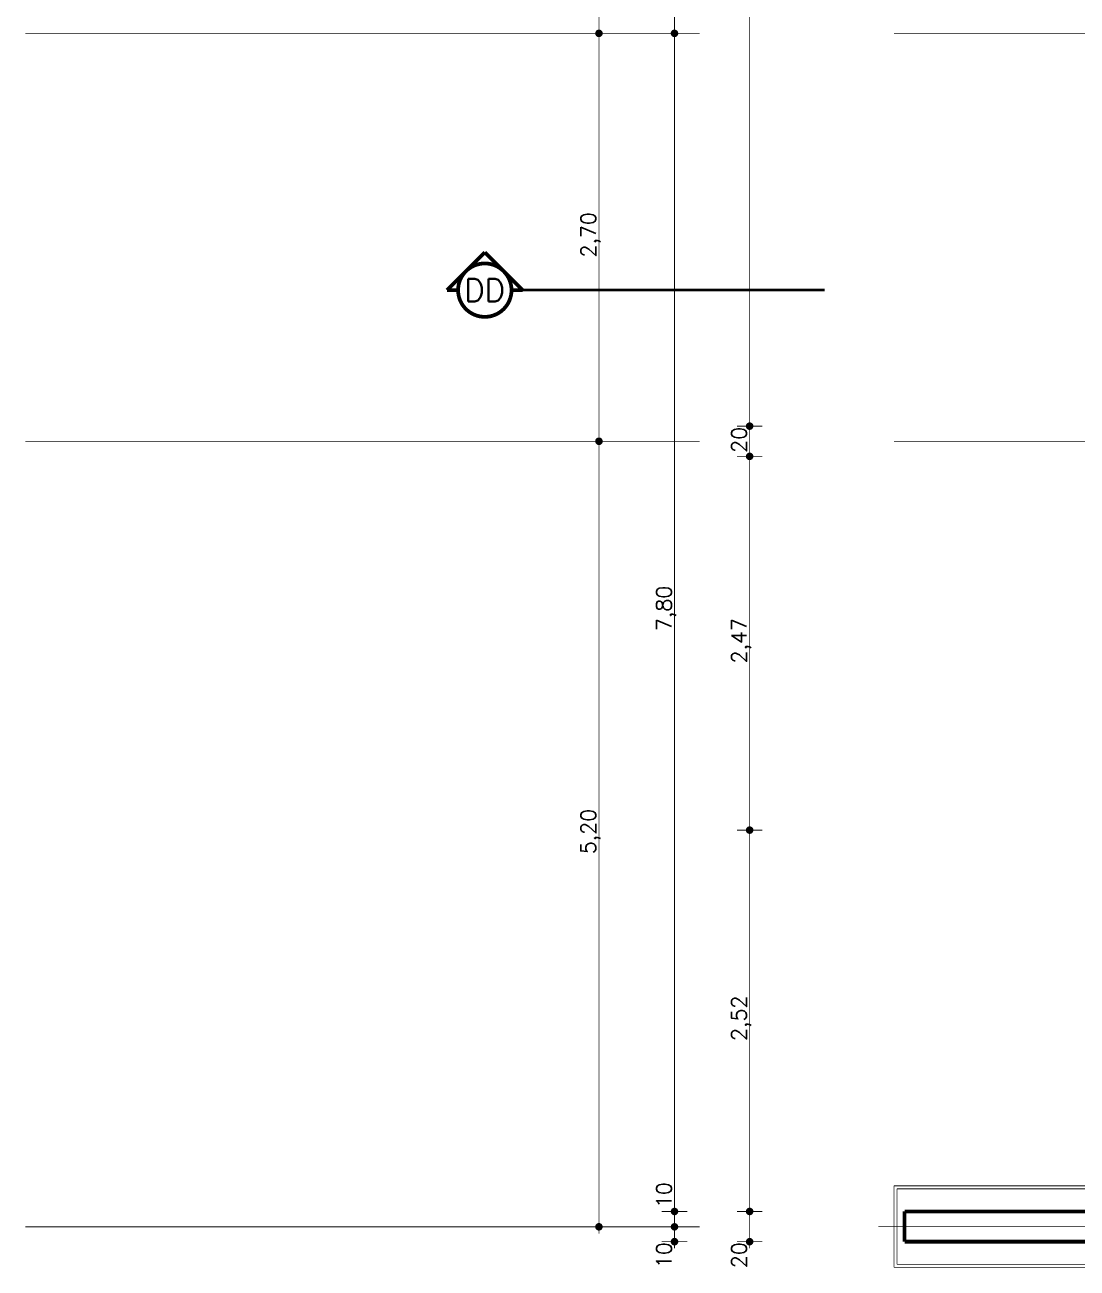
# Model space of a CAD drawing. Header units: inches. Extents: x -510941 to -412686, y 28816 to 74699.
# Drawn here: x -510941 to -503976, y 34903 to 43133 of the extents above; entities that cross this region are included whole.
import ezdxf

# ---------------------------------------------------------------- set-up
doc = ezdxf.new("R2010")
doc.units = ezdxf.units.IN
doc.header["$MEASUREMENT"] = 0
doc.linetypes.add('Tiretet', pattern=[546.805537, 264.583325, -105.833328, 70.555556, -105.833328])
for name, color, linetype in [('00  ISOFRAN', 7, 'Continuous'), ('00 AXES', 7, 'Continuous'), ('00 cotations', 7, 'Continuous'), ('00 traits de coupes', 7, 'Continuous'), ('ArchiCAD', 7, 'Continuous'), ('murs peripherique', 7, 'Continuous')]:
    doc.layers.add(name, color=color, linetype=linetype)
doc.styles.get("Standard").update_dxf_attribs({"font": 'txt', "bigfont": 'BIGFONT.SHX'})
doc.dimstyles.new('Dimstyle_30', dxfattribs={"dimtxt": 100, "dimasz": 85.5, "dimexe": 0.18, "dimexo": 0, "dimgap": 0.09, "dimtad": 1, "dimlfac": 0.001, "dimzin": 0, "dimdsep": 46, "dimtxsty": 'Standard', "dimblk": 'ARROWHEAD_11', "dimblk1": 'ARROWHEAD_11', "dimblk2": 'ARROWHEAD_11', "dimcen": 0.09, "dimclrd": 7, "dimclre": 7, "dimclrt": 7, "dimadec": 1, "dimazin": 0, "dimtfac": 1, "dimtdec": 4, "dimtmove": 0, "dimatfit": 3, "dimfxl": 1, "dimtolj": 1, "dimtzin": 0, "dimarcsym": 0})

# ---------------------------------------------------------------- blocks, each defined once
blk = doc.blocks.new('WALL_83', base_point=(-487038.3, 35178.5))
at = {"layer": 'murs peripherique', "color": 7, "linetype": 'Continuous', "const_width": 25}
for points in [[(-497038.3, 35278.5), (-505118.3, 35278.5)], [(-505118.3, 35278.5), (-505118.3, 35078.5)], [(-505118.3, 35078.5), (-496838.3, 35078.5)]]:
    blk.add_lwpolyline(points, dxfattribs=at)
blk = doc.blocks.new('WALL_127', base_point=(-497138.3, 35438.5))
at = {"layer": '00  ISOFRAN', "color": 82, "linetype": 'Continuous', "const_width": 5}
for points in [[(-497138.3, 35448.5), (-505188.3, 35448.5)], [(-505168.3, 35428.5), (-497138.3, 35428.5)], [(-497138.3, 35428.5), (-497138.3, 35448.5)]]:
    blk.add_lwpolyline(points, dxfattribs=at)
blk = doc.blocks.new('WALL_528', base_point=(-505178.3, 34918.5))
at = {"layer": '00  ISOFRAN', "color": 82, "linetype": 'Continuous', "const_width": 5}
for points in [[(-505188.3, 34908.5), (-496858.3, 34908.5)], [(-496858.3, 34928.5), (-505168.3, 34928.5)]]:
    blk.add_lwpolyline(points, dxfattribs=at)
blk = doc.blocks.new('WALL_529', base_point=(-505178.3, 34918.5))
at = {"layer": '00  ISOFRAN', "color": 82, "linetype": 'Continuous', "const_width": 5}
for points in [[(-505188.3, 35448.5), (-505188.3, 34908.5)], [(-505168.3, 34928.5), (-505168.3, 35428.5)]]:
    blk.add_lwpolyline(points, dxfattribs=at)
blk = doc.blocks.new('*D430')
at = {"layer": '00 cotations', "color": 7, "linetype": 'Continuous', "const_width": 5}
for points in [[(-506166.4, 35278.5), (-506228.2, 35278.5)], [(-506143.9, 35101), (-506143.9, 35256)], [(-506059.5, 35278.5), (-506121.4, 35278.5)], [(-506166.4, 35078.5), (-506228.2, 35078.5)], [(-506143.9, 35033.5), (-506143.9, 35056)], [(-506059.5, 35078.5), (-506121.4, 35078.5)]]:
    blk.add_lwpolyline(points, dxfattribs=at)
at = {"layer": '00 cotations', "color": 7, "linetype": 'Continuous'}
for points, const_width in [([(-506166.4, 35278.5, 1), (-506121.4, 35278.5, 1)], 5), ([(-506155.1, 35278.5, 1), (-506132.6, 35278.5, 1)], 22.5), ([(-506166.4, 35078.5, 1), (-506121.4, 35078.5, 1)], 5), ([(-506155.1, 35078.5, 1), (-506132.6, 35078.5, 1)], 22.5)]:
    blk.add_lwpolyline(points, format="xyb", close=True, dxfattribs=dict(at, const_width=const_width))
at = {"layer": '00 cotations', "color": 7, "insert": (-506263.9, 34903.5), "char_height": 100, "attachment_point": 1, "rotation": 90}
blk.add_mtext('\\A1;{\\Ftxt.shx|c0;20}', dxfattribs=at)
blk = doc.blocks.new('ARROWHEAD_11')
at = {"color": 0, "linetype": 'Continuous'}
blk.add_line((0, 0), (-1, 0), dxfattribs=at)
at = {"color": 0, "linetype": 'Continuous', "const_width": 0.25}
blk.add_lwpolyline([(-0.125, 0, 1), (0.125, 0, 1)], format="xyb", close=True, dxfattribs=at)
blk = doc.blocks.new('*D431')
at = {"layer": '00 cotations', "color": 7, "linetype": 'Continuous', "const_width": 5}
for points in [[(-506166.4, 35278.5), (-506228.2, 35278.5)], [(-506059.5, 35278.5), (-506121.4, 35278.5)]]:
    blk.add_lwpolyline(points, dxfattribs=at)
at = {"layer": '00 cotations', "color": 7, "linetype": 'Continuous'}
for points, const_width in [([(-506166.4, 35278.5, 1), (-506121.4, 35278.5, 1)], 5), ([(-506155.1, 35278.5, 1), (-506132.6, 35278.5, 1)], 22.5)]:
    blk.add_lwpolyline(points, format="xyb", close=True, dxfattribs=dict(at, const_width=const_width))
blk = doc.blocks.new('*D432')
at = {"layer": '00 cotations', "color": 7, "linetype": 'Continuous', "const_width": 5}
for points in [[(-506166.4, 35278.5), (-506228.2, 35278.5)], [(-506059.5, 35278.5), (-506121.4, 35278.5)]]:
    blk.add_lwpolyline(points, dxfattribs=at)
at = {"layer": '00 cotations', "color": 7, "linetype": 'Continuous'}
for points, const_width in [([(-506166.4, 35278.5, 1), (-506121.4, 35278.5, 1)], 5), ([(-506155.1, 35278.5, 1), (-506132.6, 35278.5, 1)], 22.5)]:
    blk.add_lwpolyline(points, format="xyb", close=True, dxfattribs=dict(at, const_width=const_width))
blk = doc.blocks.new('*D433')
at = {"layer": '00 cotations', "color": 7, "linetype": 'Continuous', "const_width": 5}
for points in [[(-506166.4, 35278.5), (-506228.2, 35278.5)], [(-506059.5, 35278.5), (-506121.4, 35278.5)]]:
    blk.add_lwpolyline(points, dxfattribs=at)
at = {"layer": '00 cotations', "color": 7, "linetype": 'Continuous'}
for points, const_width in [([(-506166.4, 35278.5, 1), (-506121.4, 35278.5, 1)], 5), ([(-506155.1, 35278.5, 1), (-506132.6, 35278.5, 1)], 22.5)]:
    blk.add_lwpolyline(points, format="xyb", close=True, dxfattribs=dict(at, const_width=const_width))
blk = doc.blocks.new('*D434')
at = {"layer": '00 cotations', "color": 7, "linetype": 'Continuous', "const_width": 5}
for points in [[(-506166.4, 35278.5), (-506228.2, 35278.5)], [(-506059.5, 35278.5), (-506121.4, 35278.5)]]:
    blk.add_lwpolyline(points, dxfattribs=at)
at = {"layer": '00 cotations', "color": 7, "linetype": 'Continuous'}
for points, const_width in [([(-506166.4, 35278.5, 1), (-506121.4, 35278.5, 1)], 5), ([(-506155.1, 35278.5, 1), (-506132.6, 35278.5, 1)], 22.5)]:
    blk.add_lwpolyline(points, format="xyb", close=True, dxfattribs=dict(at, const_width=const_width))
blk = doc.blocks.new('*D435')
at = {"layer": '00 cotations', "color": 7, "linetype": 'Continuous', "const_width": 5}
for points in [[(-506166.4, 35278.5), (-506228.2, 35278.5)], [(-506059.5, 35278.5), (-506121.4, 35278.5)]]:
    blk.add_lwpolyline(points, dxfattribs=at)
at = {"layer": '00 cotations', "color": 7, "linetype": 'Continuous'}
for points, const_width in [([(-506166.4, 35278.5, 1), (-506121.4, 35278.5, 1)], 5), ([(-506155.1, 35278.5, 1), (-506132.6, 35278.5, 1)], 22.5)]:
    blk.add_lwpolyline(points, format="xyb", close=True, dxfattribs=dict(at, const_width=const_width))
blk = doc.blocks.new('*D436')
at = {"layer": '00 cotations', "color": 7, "linetype": 'Continuous', "const_width": 5}
for points in [[(-506166.4, 35278.5), (-506228.2, 35278.5)], [(-506059.5, 35278.5), (-506121.4, 35278.5)]]:
    blk.add_lwpolyline(points, dxfattribs=at)
at = {"layer": '00 cotations', "color": 7, "linetype": 'Continuous'}
for points, const_width in [([(-506166.4, 35278.5, 1), (-506121.4, 35278.5, 1)], 5), ([(-506155.1, 35278.5, 1), (-506132.6, 35278.5, 1)], 22.5)]:
    blk.add_lwpolyline(points, format="xyb", close=True, dxfattribs=dict(at, const_width=const_width))
blk = doc.blocks.new('*D437')
at = {"layer": '00 cotations', "color": 7, "linetype": 'Continuous', "const_width": 5}
for points in [[(-506166.4, 37802.7), (-506228.2, 37802.7)], [(-506143.9, 35301), (-506143.9, 37780.2)], [(-506059.5, 37802.7), (-506121.4, 37802.7)], [(-506166.4, 35278.5), (-506228.2, 35278.5)], [(-506059.5, 35278.5), (-506121.4, 35278.5)]]:
    blk.add_lwpolyline(points, dxfattribs=at)
at = {"layer": '00 cotations', "color": 7, "linetype": 'Continuous'}
for points, const_width in [([(-506166.4, 37802.7, 1), (-506121.4, 37802.7, 1)], 5), ([(-506155.1, 37802.7, 1), (-506132.6, 37802.7, 1)], 22.5), ([(-506166.4, 35278.5, 1), (-506121.4, 35278.5, 1)], 5), ([(-506155.1, 35278.5, 1), (-506132.6, 35278.5, 1)], 22.5)]:
    blk.add_lwpolyline(points, format="xyb", close=True, dxfattribs=dict(at, const_width=const_width))
at = {"layer": '00 cotations', "color": 7, "insert": (-506263.9, 36407.1), "char_height": 100, "attachment_point": 1, "rotation": 90}
blk.add_mtext('\\A1;{\\Ftxt.shx|c0;2,52}', dxfattribs=at)
blk = doc.blocks.new('*D438')
at = {"layer": '00 cotations', "color": 7, "linetype": 'Continuous', "const_width": 5}
for points in [[(-506166.4, 40276.8), (-506228.2, 40276.8)], [(-506143.9, 37825.2), (-506143.9, 40254.3)], [(-506059.5, 40276.8), (-506121.4, 40276.8)], [(-506166.4, 37802.7), (-506228.2, 37802.7)], [(-506059.5, 37802.7), (-506121.4, 37802.7)]]:
    blk.add_lwpolyline(points, dxfattribs=at)
at = {"layer": '00 cotations', "color": 7, "linetype": 'Continuous'}
for points, const_width in [([(-506166.4, 40276.8, 1), (-506121.4, 40276.8, 1)], 5), ([(-506155.1, 40276.8, 1), (-506132.6, 40276.8, 1)], 22.5), ([(-506166.4, 37802.7, 1), (-506121.4, 37802.7, 1)], 5), ([(-506155.1, 37802.7, 1), (-506132.6, 37802.7, 1)], 22.5)]:
    blk.add_lwpolyline(points, format="xyb", close=True, dxfattribs=dict(at, const_width=const_width))
at = {"layer": '00 cotations', "color": 7, "insert": (-506263.9, 38906.3), "char_height": 100, "attachment_point": 1, "rotation": 90}
blk.add_mtext('\\A1;{\\Ftxt.shx|c0;2,47}', dxfattribs=at)
blk = doc.blocks.new('*D439')
at = {"layer": '00 cotations', "color": 7, "linetype": 'Continuous'}
for points, const_width in [([(-506166.4, 40476.8, 1), (-506121.4, 40476.8, 1)], 5), ([(-506155.1, 40476.8, 1), (-506132.6, 40476.8, 1)], 22.5), ([(-506166.4, 40276.8, 1), (-506121.4, 40276.8, 1)], 5), ([(-506155.1, 40276.8, 1), (-506132.6, 40276.8, 1)], 22.5)]:
    blk.add_lwpolyline(points, format="xyb", close=True, dxfattribs=dict(at, const_width=const_width))
at = {"layer": '00 cotations', "color": 7, "linetype": 'Continuous', "const_width": 5}
for points in [[(-506166.4, 40476.8), (-506228.2, 40476.8)], [(-506143.9, 40299.3), (-506143.9, 40454.3)], [(-506059.5, 40476.8), (-506121.4, 40476.8)], [(-506166.4, 40276.8), (-506228.2, 40276.8)], [(-506059.5, 40276.8), (-506121.4, 40276.8)]]:
    blk.add_lwpolyline(points, dxfattribs=at)
at = {"layer": '00 cotations', "color": 7, "insert": (-506263.9, 40300.5), "char_height": 100, "attachment_point": 1, "rotation": 90}
blk.add_mtext('\\A1;{\\Ftxt.shx|c0;20}', dxfattribs=at)
blk = doc.blocks.new('*D440')
at = {"layer": '00 cotations', "color": 7, "linetype": 'Continuous', "const_width": 5}
for points in [[(-506166.4, 50976.8), (-506228.2, 50976.8)], [(-506143.9, 40499.3), (-506143.9, 50954.3)], [(-506059.5, 50976.8), (-506121.4, 50976.8)], [(-506166.4, 40476.8), (-506228.2, 40476.8)], [(-506059.5, 40476.8), (-506121.4, 40476.8)]]:
    blk.add_lwpolyline(points, dxfattribs=at)
at = {"layer": '00 cotations', "color": 7, "linetype": 'Continuous'}
for points, const_width in [([(-506166.4, 50976.8, 1), (-506121.4, 50976.8, 1)], 5), ([(-506155.1, 50976.8, 1), (-506132.6, 50976.8, 1)], 22.5), ([(-506166.4, 40476.8, 1), (-506121.4, 40476.8, 1)], 5), ([(-506155.1, 40476.8, 1), (-506132.6, 40476.8, 1)], 22.5)]:
    blk.add_lwpolyline(points, format="xyb", close=True, dxfattribs=dict(at, const_width=const_width))
at = {"layer": '00 cotations', "color": 7, "insert": (-506263.9, 45555.2), "char_height": 100, "attachment_point": 1, "rotation": 90}
blk.add_mtext('\\A1;{\\Ftxt.shx|c0;10,50}', dxfattribs=at)
blk = doc.blocks.new('*D441')
at = {"layer": '00 cotations', "color": 7, "linetype": 'Continuous'}
for points, const_width in [([(-506166.4, 51176.8, 1), (-506121.4, 51176.8, 1)], 5), ([(-506155.1, 51176.8, 1), (-506132.6, 51176.8, 1)], 22.5), ([(-506166.4, 50976.8, 1), (-506121.4, 50976.8, 1)], 5), ([(-506155.1, 50976.8, 1), (-506132.6, 50976.8, 1)], 22.5)]:
    blk.add_lwpolyline(points, format="xyb", close=True, dxfattribs=dict(at, const_width=const_width))
at = {"layer": '00 cotations', "color": 7, "linetype": 'Continuous', "const_width": 5}
for points in [[(-506143.9, 51199.3), (-506143.9, 51221.8)], [(-506166.4, 51176.8), (-506228.2, 51176.8)], [(-506143.9, 50999.3), (-506143.9, 51154.3)], [(-506059.5, 51176.8), (-506121.4, 51176.8)], [(-506166.4, 50976.8), (-506228.2, 50976.8)], [(-506059.5, 50976.8), (-506121.4, 50976.8)]]:
    blk.add_lwpolyline(points, dxfattribs=at)
at = {"layer": '00 cotations', "color": 7, "insert": (-506263.9, 51000.5), "char_height": 100, "attachment_point": 1, "rotation": 90}
blk.add_mtext('\\A1;{\\Ftxt.shx|c0;20}', dxfattribs=at)
blk = doc.blocks.new('*D480')
at = {"layer": '00 cotations', "color": 7, "linetype": 'Continuous', "const_width": 5}
for points in [[(-506663.8, 35177), (-506725.7, 35177)], [(-506641.3, 35101), (-506641.3, 35154.5)], [(-506556.9, 35177), (-506618.8, 35177)], [(-506663.8, 35078.5), (-506725.7, 35078.5)], [(-506641.3, 35033.5), (-506641.3, 35056)], [(-506556.9, 35078.5), (-506618.8, 35078.5)]]:
    blk.add_lwpolyline(points, dxfattribs=at)
at = {"layer": '00 cotations', "color": 7, "linetype": 'Continuous'}
for points, const_width in [([(-506663.8, 35177, 1), (-506618.8, 35177, 1)], 5), ([(-506652.5, 35177, 1), (-506630, 35177, 1)], 22.5), ([(-506663.8, 35078.5, 1), (-506618.8, 35078.5, 1)], 5), ([(-506652.5, 35078.5, 1), (-506630, 35078.5, 1)], 22.5)]:
    blk.add_lwpolyline(points, format="xyb", close=True, dxfattribs=dict(at, const_width=const_width))
at = {"layer": '00 cotations', "color": 7, "insert": (-506761.3, 34903.5), "char_height": 100, "attachment_point": 1, "rotation": 90}
blk.add_mtext('\\A1;{\\Ftxt.shx|c0;10}', dxfattribs=at)
blk = doc.blocks.new('*D481')
at = {"layer": '00 cotations', "color": 7, "linetype": 'Continuous', "const_width": 5}
for points in [[(-506663.8, 35278.5), (-506725.7, 35278.5)], [(-506641.3, 35199.5), (-506641.3, 35256)], [(-506556.9, 35278.5), (-506618.8, 35278.5)], [(-506663.8, 35177), (-506725.7, 35177)], [(-506556.9, 35177), (-506618.8, 35177)]]:
    blk.add_lwpolyline(points, dxfattribs=at)
at = {"layer": '00 cotations', "color": 7, "linetype": 'Continuous'}
for points, const_width in [([(-506663.8, 35278.5, 1), (-506618.8, 35278.5, 1)], 5), ([(-506652.5, 35278.5, 1), (-506630, 35278.5, 1)], 22.5), ([(-506663.8, 35177, 1), (-506618.8, 35177, 1)], 5), ([(-506652.5, 35177, 1), (-506630, 35177, 1)], 22.5)]:
    blk.add_lwpolyline(points, format="xyb", close=True, dxfattribs=dict(at, const_width=const_width))
blk = doc.blocks.new('*D482')
at = {"layer": '00 cotations', "color": 7, "linetype": 'Continuous', "const_width": 5}
for points in [[(-506663.8, 43076.8), (-506725.7, 43076.8)], [(-506641.3, 35301), (-506641.3, 43054.3)], [(-506556.9, 43076.8), (-506618.8, 43076.8)], [(-506663.8, 35278.5), (-506725.7, 35278.5)], [(-506556.9, 35278.5), (-506618.8, 35278.5)]]:
    blk.add_lwpolyline(points, dxfattribs=at)
at = {"layer": '00 cotations', "color": 7, "linetype": 'Continuous'}
for points, const_width in [([(-506663.8, 43076.8, 1), (-506618.8, 43076.8, 1)], 5), ([(-506652.5, 43076.8, 1), (-506630, 43076.8, 1)], 22.5), ([(-506663.8, 35278.5, 1), (-506618.8, 35278.5, 1)], 5), ([(-506652.5, 35278.5, 1), (-506630, 35278.5, 1)], 22.5)]:
    blk.add_lwpolyline(points, format="xyb", close=True, dxfattribs=dict(at, const_width=const_width))
at = {"layer": '00 cotations', "color": 7, "char_height": 100, "attachment_point": 1, "rotation": 90}
for s, insert in [('\\A1;{\\Ftxt.shx|c0;7,80}', (-506761.3, 39120.5)), ('\\A1;{\\Ftxt.shx|c0;10}', (-506761.3, 35301))]:
    blk.add_mtext(s, dxfattribs=dict(at, insert=insert))
blk = doc.blocks.new('*D483')
at = {"layer": '00 cotations', "color": 7, "linetype": 'Continuous', "const_width": 5}
for points in [[(-506663.8, 50976.8), (-506725.7, 50976.8)], [(-506641.3, 43099.3), (-506641.3, 50954.3)], [(-506556.9, 50976.8), (-506618.8, 50976.8)], [(-506663.8, 43076.8), (-506725.7, 43076.8)], [(-506556.9, 43076.8), (-506618.8, 43076.8)]]:
    blk.add_lwpolyline(points, dxfattribs=at)
at = {"layer": '00 cotations', "color": 7, "linetype": 'Continuous'}
for points, const_width in [([(-506663.8, 50976.8, 1), (-506618.8, 50976.8, 1)], 5), ([(-506652.5, 50976.8, 1), (-506630, 50976.8, 1)], 22.5), ([(-506663.8, 43076.8, 1), (-506618.8, 43076.8, 1)], 5), ([(-506652.5, 43076.8, 1), (-506630, 43076.8, 1)], 22.5)]:
    blk.add_lwpolyline(points, format="xyb", close=True, dxfattribs=dict(at, const_width=const_width))
at = {"layer": '00 cotations', "color": 7, "char_height": 100, "attachment_point": 1, "rotation": 90}
for s, insert in [('\\A1;{\\Ftxt.shx|c0;10}', (-506761.3, 50801.8)), ('\\A1;{\\Ftxt.shx|c0;7,90}', (-506761.3, 46817.1))]:
    blk.add_mtext(s, dxfattribs=dict(at, insert=insert))
blk = doc.blocks.new('*D484')
at = {"layer": '00 cotations', "color": 7, "linetype": 'Continuous', "const_width": 5}
for points in [[(-506663.8, 51076.8), (-506725.7, 51076.8)], [(-506641.3, 50999.3), (-506641.3, 51054.3)], [(-506556.9, 51076.8), (-506618.8, 51076.8)], [(-506663.8, 50976.8), (-506725.7, 50976.8)], [(-506556.9, 50976.8), (-506618.8, 50976.8)]]:
    blk.add_lwpolyline(points, dxfattribs=at)
at = {"layer": '00 cotations', "color": 7, "linetype": 'Continuous'}
for points, const_width in [([(-506663.8, 51076.8, 1), (-506618.8, 51076.8, 1)], 5), ([(-506652.5, 51076.8, 1), (-506630, 51076.8, 1)], 22.5), ([(-506663.8, 50976.8, 1), (-506618.8, 50976.8, 1)], 5), ([(-506652.5, 50976.8, 1), (-506630, 50976.8, 1)], 22.5)]:
    blk.add_lwpolyline(points, format="xyb", close=True, dxfattribs=dict(at, const_width=const_width))
blk = doc.blocks.new('*D485')
at = {"layer": '00 cotations', "color": 7, "linetype": 'Continuous'}
for points, const_width in [([(-506663.8, 51176.8, 1), (-506618.8, 51176.8, 1)], 5), ([(-506652.5, 51176.8, 1), (-506630, 51176.8, 1)], 22.5), ([(-506663.8, 51076.8, 1), (-506618.8, 51076.8, 1)], 5), ([(-506652.5, 51076.8, 1), (-506630, 51076.8, 1)], 22.5)]:
    blk.add_lwpolyline(points, format="xyb", close=True, dxfattribs=dict(at, const_width=const_width))
at = {"layer": '00 cotations', "color": 7, "linetype": 'Continuous', "const_width": 5}
for points in [[(-506641.3, 51199.3), (-506641.3, 51221.8)], [(-506663.8, 51176.8), (-506725.7, 51176.8)], [(-506641.3, 51099.3), (-506641.3, 51154.3)], [(-506556.9, 51176.8), (-506618.8, 51176.8)], [(-506663.8, 51076.8), (-506725.7, 51076.8)], [(-506556.9, 51076.8), (-506618.8, 51076.8)]]:
    blk.add_lwpolyline(points, dxfattribs=at)
at = {"layer": '00 cotations', "color": 7, "insert": (-506761.3, 51199.3), "char_height": 100, "attachment_point": 1, "rotation": 90}
blk.add_mtext('\\A1;{\\Ftxt.shx|c0;10}', dxfattribs=at)
blk = doc.blocks.new('*D493')
at = {"layer": '00 cotations', "color": 7, "linetype": 'Continuous', "const_width": 5}
for points in [[(-507163.8, 40376.8), (-507225.7, 40376.8)], [(-507141.3, 35199.5), (-507141.3, 40354.3)], [(-507056.9, 40376.8), (-507118.8, 40376.8)], [(-507163.8, 35177), (-507225.7, 35177)], [(-507141.3, 35132), (-507141.3, 35154.5)], [(-507056.9, 35177), (-507118.8, 35177)]]:
    blk.add_lwpolyline(points, dxfattribs=at)
at = {"layer": '00 cotations', "color": 7, "linetype": 'Continuous'}
for points, const_width in [([(-507163.8, 40376.8, 1), (-507118.8, 40376.8, 1)], 5), ([(-507152.5, 40376.8, 1), (-507130, 40376.8, 1)], 22.5), ([(-507163.8, 35177, 1), (-507118.8, 35177, 1)], 5), ([(-507152.5, 35177, 1), (-507130, 35177, 1)], 22.5)]:
    blk.add_lwpolyline(points, format="xyb", close=True, dxfattribs=dict(at, const_width=const_width))
at = {"layer": '00 cotations', "color": 7, "insert": (-507261.3, 37643.4), "char_height": 100, "attachment_point": 1, "rotation": 90}
blk.add_mtext('\\A1;{\\Ftxt.shx|c0;5,20}', dxfattribs=at)
blk = doc.blocks.new('*D494')
at = {"layer": '00 cotations', "color": 7, "linetype": 'Continuous', "const_width": 5}
for points in [[(-507163.8, 43076.8), (-507225.7, 43076.8)], [(-507141.3, 40399.3), (-507141.3, 43054.3)], [(-507056.9, 43076.8), (-507118.8, 43076.8)], [(-507163.8, 40376.8), (-507225.7, 40376.8)], [(-507056.9, 40376.8), (-507118.8, 40376.8)]]:
    blk.add_lwpolyline(points, dxfattribs=at)
at = {"layer": '00 cotations', "color": 7, "linetype": 'Continuous'}
for points, const_width in [([(-507163.8, 43076.8, 1), (-507118.8, 43076.8, 1)], 5), ([(-507152.5, 43076.8, 1), (-507130, 43076.8, 1)], 22.5), ([(-507163.8, 40376.8, 1), (-507118.8, 40376.8, 1)], 5), ([(-507152.5, 40376.8, 1), (-507130, 40376.8, 1)], 22.5)]:
    blk.add_lwpolyline(points, format="xyb", close=True, dxfattribs=dict(at, const_width=const_width))
at = {"layer": '00 cotations', "color": 7, "insert": (-507261.3, 41593.3), "char_height": 100, "attachment_point": 1, "rotation": 90}
blk.add_mtext('\\A1;{\\Ftxt.shx|c0;2,70}', dxfattribs=at)
blk = doc.blocks.new('*D495')
at = {"layer": '00 cotations', "color": 7, "linetype": 'Continuous', "const_width": 5}
for points in [[(-507141.3, 51099.3), (-507141.3, 51121.8)], [(-507163.8, 51076.8), (-507225.7, 51076.8)], [(-507141.3, 43099.3), (-507141.3, 51054.3)], [(-507056.9, 51076.8), (-507118.8, 51076.8)], [(-507163.8, 43076.8), (-507225.7, 43076.8)], [(-507056.9, 43076.8), (-507118.8, 43076.8)]]:
    blk.add_lwpolyline(points, dxfattribs=at)
at = {"layer": '00 cotations', "color": 7, "linetype": 'Continuous'}
for points, const_width in [([(-507163.8, 51076.8, 1), (-507118.8, 51076.8, 1)], 5), ([(-507152.5, 51076.8, 1), (-507130, 51076.8, 1)], 22.5), ([(-507163.8, 43076.8, 1), (-507118.8, 43076.8, 1)], 5), ([(-507152.5, 43076.8, 1), (-507130, 43076.8, 1)], 22.5)]:
    blk.add_lwpolyline(points, format="xyb", close=True, dxfattribs=dict(at, const_width=const_width))
at = {"layer": '00 cotations', "color": 7, "insert": (-507261.3, 46943.3), "char_height": 100, "attachment_point": 1, "rotation": 90}
blk.add_mtext('\\A1;{\\Ftxt.shx|c0;8,00}', dxfattribs=at)
blk = doc.blocks.new('CUTPLANE_7', base_point=(-507646.9, 41377))
at = {"layer": '00 traits de coupes', "color": 7, "linetype": 'Continuous', "const_width": 25}
for points in [[(-507896.9, 41627), (-508146.9, 41377)], [(-507646.9, 41377), (-507896.9, 41627)], [(-508146.9, 41377), (-508073.7, 41377)], [(-507720.1, 41377), (-507646.9, 41377)]]:
    blk.add_lwpolyline(points, dxfattribs=at)
blk.add_lwpolyline([(-508073.7, 41377, 1), (-507720.1, 41377, 1)], format="xyb", close=True, dxfattribs=at)
at = {"layer": '00 traits de coupes', "color": 171, "linetype": 'Tiretet', "const_width": 17.5}
blk.add_lwpolyline([(-507646.9, 41377), (-505646.9, 41377)], dxfattribs=at)
at = {"layer": 'ArchiCAD', "color": 7, "insert": (-508033.2, 41302), "char_height": 150, "attachment_point": 7}
blk.add_mtext('\\A1;{\\Ftxt.shx|c0;DD}', dxfattribs=at)

msp = doc.modelspace()

# ---------------------------------------------------------------- linework, layer by layer
at = {"layer": '00 AXES', "color": 1, "linetype": 'Tiretet', "const_width": 5}
for points in [[(-510938.676, 43076.801), (-506475.42, 43076.801)], [(-505188.267, 43076.805), (-458988.267, 43076.805)], [(-510938.676, 40376.801), (-506475.42, 40376.801)], [(-505188.267, 40376.801), (-458988.267, 40376.801)], [(-510938.676, 35176.97), (-506475.42, 35176.97)], [(-505292.662, 35178.519), (-458992.662, 35178.519)]]:
    msp.add_lwpolyline(points, dxfattribs=at)

# ---------------------------------------------------------------- block references
at = {"layer": '00  ISOFRAN', "color": 82}
for name, p in [('WALL_127', (-497138.267, 35438.519)), ('WALL_529', (-505178.267, 34918.519)), ('WALL_528', (-505178.267, 34918.519))]:
    msp.add_blockref(name, p, dxfattribs=at)
at = {"layer": '00 traits de coupes', "color": 171}
msp.add_blockref('CUTPLANE_7', (-507646.888, 41377.025), dxfattribs=at)
at = {"layer": 'murs peripherique', "color": 7}
msp.add_blockref('WALL_83', (-487038.267, 35178.519), dxfattribs=at)

# ---------------------------------------------------------------- dimensions: what is measured, and where the dimension line sits
at = {"layer": '00 cotations', "color": 7, "linetype": 'Continuous'}
for base, p1, p2, picture, middle in [((-506641.283, 35176.97), (-510938.676, 51076.801), (-506143.874, 51176.801), '*D485', (-506711.283, 51332.761)), ((-506143.874, 35278.519), (-503438.267, 50976.801), (-505118.267, 51176.801), '*D441', (-506213.874, 51133.989)), ((-507141.283, 40376.801), (-510938.676, 43076.801), (-510938.676, 51076.801), '*D495', (-507211.283, 47076.801)), ((-506641.283, 35176.97), (-505118.267, 50976.801), (-510938.676, 51076.801), '*D484', (-506711.283, 50935.216)), ((-506641.283, 35176.97), (-510938.676, 43076.801), (-505118.267, 50976.801), '*D483', (-506711.283, 46950.529)), ((-506143.874, 35278.519), (-503638.267, 40476.801), (-503438.267, 50976.801), '*D440', (-506213.874, 45726.801)), ((-506641.283, 35176.97), (-505118.267, 35278.519), (-510938.676, 43076.801), '*D482', (-506711.283, 39253.932)), ((-507141.283, 40376.801), (-510938.676, 40376.801), (-510938.676, 43076.801), '*D494', (-507211.283, 41726.801)), ((-506143.874, 35278.519), (-506641.283, 40276.801), (-503638.267, 40476.801), '*D439', (-506213.874, 40433.989)), ((-507141.283, 40376.801), (-510938.676, 35176.97), (-510938.676, 40376.801), '*D493', (-507211.283, 37776.886)), ((-506143.874, 35278.519), (-496838.267, 37802.66), (-506641.283, 40276.801), '*D438', (-506213.874, 39039.731)), ((-506143.874, 35278.519), (-505118.267, 35278.519), (-496838.267, 37802.66), '*D437', (-506213.874, 36540.589)), ((-506641.283, 35176.97), (-510938.676, 35176.97), (-505118.267, 35278.519), '*D481', (-506711.283, 35434.479)), ((-506143.874183016, 35278.518505474), (-505118.26697364, 35278.518505474), (-505118.26697364, 35278.518505474), '*D435', (-506673.874190168, 35278.518520218)), ((-506143.874183016, 35278.518505474), (-505118.26697364, 35278.518505474), (-505118.26697364, 35278.518505474), '*D434', (-506558.874188455, 35278.518520218)), ((-506143.874183016, 35278.518505474), (-505118.26697364, 35278.518505474), (-505118.26697364, 35278.518505474), '*D433', (-506443.874186741, 35278.518520218)), ((-506143.874183016, 35278.518505474), (-505118.26697364, 35278.518505474), (-505118.26697364, 35278.518505474), '*D432', (-506328.874185027, 35278.518520218)), ((-506143.874, 35278.519), (-505118.267, 35078.519), (-505118.267, 35278.519), '*D430', (-506213.874, 35036.934)), ((-506143.874183016, 35278.518505474), (-505118.26697364, 35278.518505474), (-505118.26697364, 35278.518505474), '*D431', (-506213.874183314, 35256.018520218)), ((-506143.874183016, 35278.518505474), (-505118.26697364, 35278.518505474), (-505118.26697364, 35278.518505474), '*D436', (-506213.874183314, 35301.018520218)), ((-506641.283, 35176.97), (-505118.267, 35078.519), (-510938.676, 35176.97), '*D480', (-506711.283, 35036.934))]:
    dim = msp.add_linear_dim(base=base, p1=p1, p2=p2, angle=90, dimstyle='Dimstyle_30', dxfattribs=at)
    dim.commit()
    dim.dimension.update_dxf_attribs({"geometry": picture, "text_midpoint": middle})

doc.saveas('drawing.dxf')
